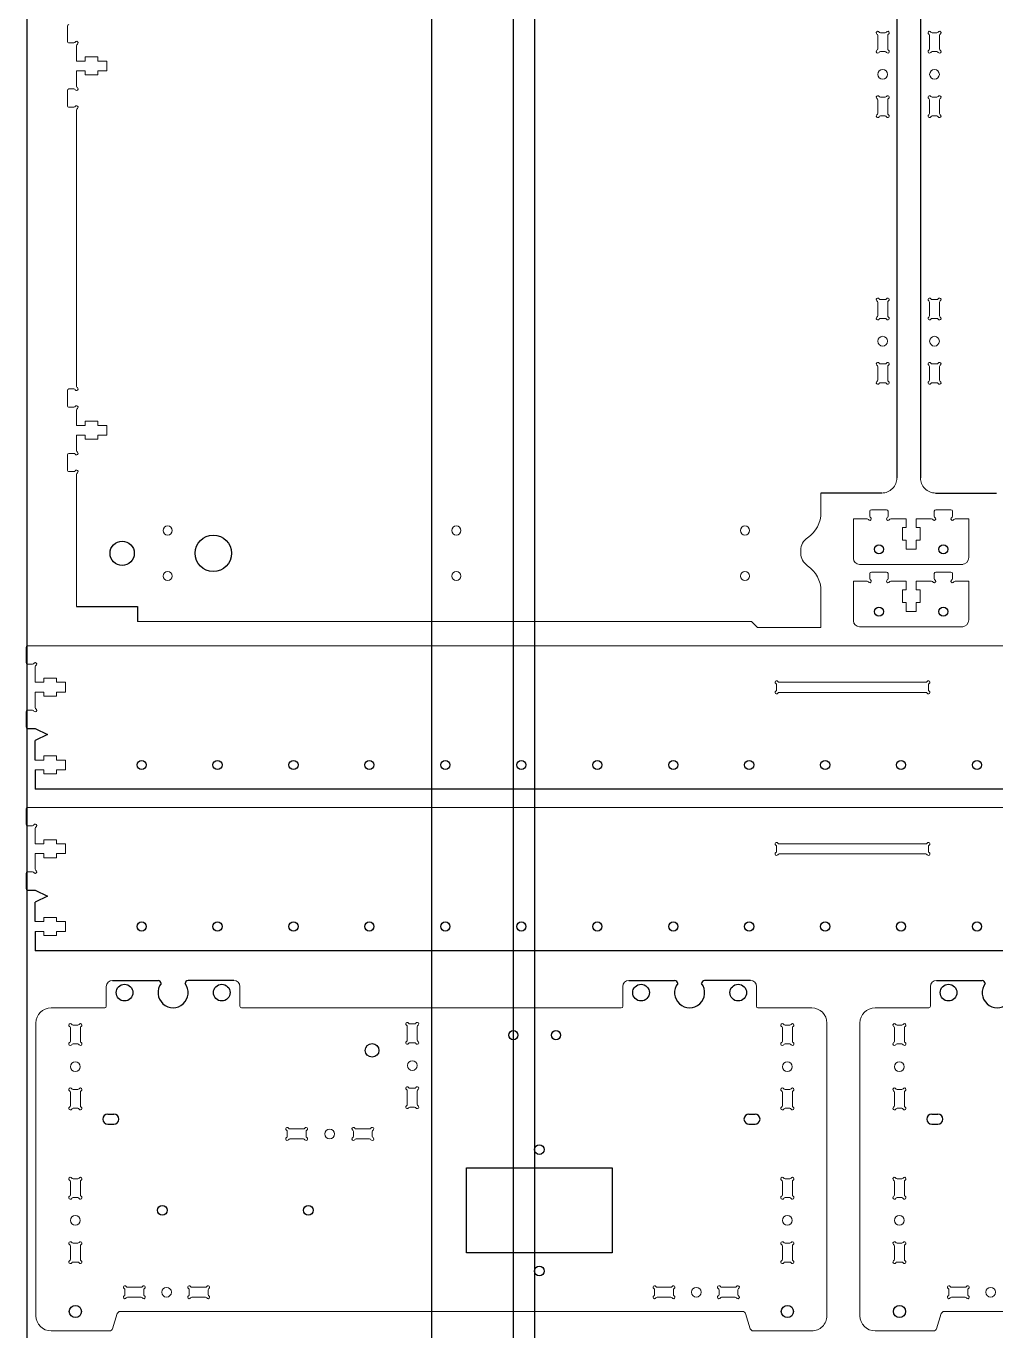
# Model space of a CAD drawing. Header units: millimetres. Extents: x 758 to 1394, y -402 to 605.
# Drawn here: x 758 to 1077.2, y -398.8 to 30.8 of the extents above; entities that cross this region are included whole.
import ezdxf

# ---------------------------------------------------------------- set-up
doc = ezdxf.new("R2010")
doc.units = ezdxf.units.MM
doc.header["$PDSIZE"] = -1
doc.layers.add('Layer0', color=7, linetype='Continuous', true_color=0xffffff)

msp = doc.modelspace()

# ---------------------------------------------------------------- linework, layer by layer
for p, q in [((1044.576, 147.791), (1044.576, -117.926)), ((1052.31, 147.791), (1052.31, -117.926)), ((774.576, -160.263), (794.576, -160.263)), ((794.576, -160.263), (794.576, -165.263)), ((758.462, -200.463), (760.962, -200.463)), ((760.962, -200.463), (764.962, -202.463)), ((764.962, -202.463), (760.962, -204.463)), ((760.962, -210.863), (760.962, -204.463)), ((760.962, -214.063), (760.962, -220.463)), ((1334.961, -220.463), (760.962, -220.463)), ((758.462, -253.677), (760.962, -253.677)), ((760.962, -253.677), (764.962, -255.677)), ((764.962, -255.677), (760.962, -257.677)), ((760.962, -264.077), (760.962, -257.677)), ((760.962, -267.277), (760.962, -273.677)), ((1334.961, -273.677), (760.962, -273.677))]:
    msp.add_line(p, q)
at = {"color": 7, "linetype": 'Continuous', "lineweight": 15}
for p, q in [((771.576, 25.837), (771.576, 30.837)), ((1038.276, 27.765), (1038.276, 23.297)), ((1040.71, 28.631), (1039.142, 28.631)), ((1041.576, 23.297), (1041.576, 27.765)), ((1055.31, 23.297), (1055.31, 27.765)), ((1056.176, 28.631), (1057.743, 28.631)), ((1058.61, 27.765), (1058.61, 23.297)), ((773.71, 25.337), (772.076, 25.337)), ((774.576, 19.337), (774.576, 24.471)), ((1039.142, 22.431), (1040.71, 22.431)), ((1057.743, 22.431), (1056.176, 22.431)), ((777.376, 19.337), (774.576, 19.337)), ((781.576, 20.687), (777.376, 20.687)), ((777.376, 20.687), (777.376, 19.337)), ((781.576, 19.337), (781.576, 20.687)), ((784.576, 19.337), (781.576, 19.337)), ((784.576, 16.137), (784.576, 19.337)), ((774.576, 11.003), (774.576, 16.137)), ((774.576, 16.137), (777.376, 16.137)), ((777.376, 16.137), (777.376, 14.787)), ((777.376, 14.787), (781.576, 14.787)), ((781.576, 14.787), (781.576, 16.137)), ((781.576, 16.137), (784.576, 16.137)), ((771.576, 4.637), (771.576, 9.637)), ((772.076, 10.137), (773.71, 10.137)), ((1038.276, 6.565), (1038.276, 2.097)), ((1040.71, 7.431), (1039.142, 7.431)), ((1041.576, 2.097), (1041.576, 6.565)), ((1055.31, 2.097), (1055.31, 6.565)), ((1056.176, 7.431), (1057.743, 7.431)), ((1058.61, 6.565), (1058.61, 2.097)), ((773.71, 4.137), (772.076, 4.137)), ((774.576, -87.797), (774.576, 3.271)), ((1039.142, 1.231), (1040.71, 1.231)), ((1057.743, 1.231), (1056.176, 1.231)), ((1038.276, -60.092), (1038.276, -64.56)), ((1040.71, -59.226), (1039.142, -59.226)), ((1041.576, -64.56), (1041.576, -60.092)), ((1055.31, -64.56), (1055.31, -60.092)), ((1056.176, -59.226), (1057.743, -59.226)), ((1058.61, -60.092), (1058.61, -64.56)), ((1039.142, -65.426), (1040.71, -65.426)), ((1057.743, -65.426), (1056.176, -65.426)), ((1038.276, -81.292), (1038.276, -85.76)), ((1040.71, -80.426), (1039.142, -80.426)), ((1041.576, -85.76), (1041.576, -81.292)), ((1055.31, -85.76), (1055.31, -81.292)), ((1056.176, -80.426), (1057.743, -80.426)), ((1058.61, -81.292), (1058.61, -85.76)), ((771.576, -94.163), (771.576, -89.163)), ((772.076, -88.663), (773.71, -88.663)), ((1039.142, -86.626), (1040.71, -86.626)), ((1057.743, -86.626), (1056.176, -86.626)), ((773.71, -94.663), (772.076, -94.663)), ((774.576, -100.663), (774.576, -95.529)), ((777.376, -100.663), (774.576, -100.663)), ((781.576, -99.313), (777.376, -99.313)), ((777.376, -99.313), (777.376, -100.663)), ((781.576, -100.663), (781.576, -99.313)), ((784.576, -100.663), (781.576, -100.663)), ((784.576, -103.863), (784.576, -100.663)), ((774.576, -108.997), (774.576, -103.863)), ((774.576, -103.863), (777.376, -103.863)), ((777.376, -103.863), (777.376, -105.213)), ((777.376, -105.213), (781.576, -105.213)), ((781.576, -105.213), (781.576, -103.863)), ((781.576, -103.863), (784.576, -103.863)), ((771.576, -115.363), (771.576, -110.363)), ((772.076, -109.863), (773.71, -109.863)), ((773.71, -115.863), (772.076, -115.863)), ((774.576, -160.263), (774.576, -116.726)), ((1019.576, -122.926), (1019.576, -129.357)), ((1041.166, -128.439), (1036.166, -128.439)), ((1062.366, -128.439), (1057.366, -128.439)), ((1034.8, -131.439), (1030.266, -131.439)), ((1030.266, -131.439), (1030.29, -144.439)), ((1035.666, -128.939), (1035.666, -130.573)), ((1041.666, -130.573), (1041.666, -128.939)), ((1047.666, -131.439), (1042.532, -131.439)), ((1047.666, -134.239), (1047.666, -131.439)), ((1050.866, -131.439), (1050.866, -134.239)), ((1056, -131.439), (1050.866, -131.439)), ((1056.866, -128.939), (1056.866, -130.573)), ((1062.866, -130.573), (1062.866, -128.939)), ((1068.266, -131.439), (1063.732, -131.439)), ((1068.231, -144.203), (1068.266, -131.439)), ((1046.391, -134.239), (1047.666, -134.239)), ((1046.391, -138.439), (1046.391, -134.239)), ((1050.866, -134.239), (1052.291, -134.239)), ((1052.291, -134.239), (1052.291, -138.439)), ((1012.968, -142.738), (1012.968, -141.789)), ((1047.666, -138.439), (1046.391, -138.439)), ((1047.666, -141.439), (1047.666, -138.439)), ((1050.866, -141.439), (1047.666, -141.439)), ((1050.866, -138.439), (1050.866, -141.439)), ((1052.291, -138.439), (1050.866, -138.439)), ((1032.29, -146.439), (1066.241, -146.439)), ((1035.666, -149.47), (1035.666, -151.104)), ((1041.166, -148.97), (1036.166, -148.97)), ((1041.666, -151.104), (1041.666, -149.47)), ((1056.866, -149.47), (1056.866, -151.104)), ((1062.366, -148.97), (1057.366, -148.97)), ((1062.866, -151.104), (1062.866, -149.47)), ((1034.8, -151.97), (1030.266, -151.97)), ((1030.266, -151.97), (1030.29, -164.97)), ((1047.666, -151.97), (1042.532, -151.97)), ((1047.666, -154.77), (1047.666, -151.97)), ((1050.866, -151.97), (1050.866, -154.77)), ((1056, -151.97), (1050.866, -151.97)), ((1068.266, -151.97), (1063.732, -151.97)), ((1068.231, -164.734), (1068.266, -151.97)), ((1019.576, -155.17), (1019.576, -167.263)), ((1046.391, -154.77), (1047.666, -154.77)), ((1046.391, -158.97), (1046.391, -154.77)), ((1047.666, -158.97), (1046.391, -158.97)), ((1047.666, -161.97), (1047.666, -158.97)), ((1050.866, -154.77), (1052.291, -154.77)), ((1050.866, -158.97), (1050.866, -161.97)), ((1052.291, -158.97), (1050.866, -158.97)), ((1052.291, -154.77), (1052.291, -158.97)), ((1050.866, -161.97), (1047.666, -161.97)), ((996.681, -165.263), (794.576, -165.263)), ((998.681, -167.263), (996.681, -165.263)), ((1019.576, -167.263), (998.681, -167.263)), ((1032.29, -166.97), (1066.241, -166.97)), ((757.962, -173.763), (757.962, -178.763)), ((758.462, -173.263), (1337.462, -173.263)), ((758.462, -179.263), (760.096, -179.263)), ((760.962, -180.129), (760.962, -185.263)), ((763.762, -185.263), (763.762, -183.906)), ((763.762, -183.906), (767.962, -183.906)), ((767.962, -183.906), (767.962, -185.263)), ((760.962, -185.263), (763.762, -185.263)), ((760.962, -188.463), (760.962, -193.597)), ((763.762, -188.463), (760.962, -188.463)), ((763.762, -189.806), (763.762, -188.463)), ((767.962, -185.263), (770.962, -185.263)), ((767.962, -188.463), (767.962, -189.806)), ((770.962, -188.463), (767.962, -188.463)), ((770.962, -185.263), (770.962, -188.463)), ((1004.962, -186.129), (1004.962, -187.697)), ((1054.095, -188.563), (1005.81, -188.563)), ((1005.828, -185.263), (1054.095, -185.263)), ((1054.962, -187.697), (1054.962, -186.129)), ((767.962, -189.806), (763.762, -189.806)), ((757.962, -194.963), (757.962, -199.963)), ((760.096, -194.463), (758.462, -194.463)), ((763.762, -210.863), (763.762, -209.506)), ((763.762, -209.506), (767.962, -209.506)), ((767.962, -209.506), (767.962, -210.863)), ((760.962, -210.863), (763.762, -210.863)), ((763.762, -214.063), (760.962, -214.063)), ((763.762, -215.406), (763.762, -214.063)), ((767.962, -210.863), (770.962, -210.863)), ((767.962, -214.063), (767.962, -215.406)), ((770.962, -214.063), (767.962, -214.063)), ((770.962, -210.863), (770.962, -214.063)), ((767.962, -215.406), (763.762, -215.406)), ((757.962, -226.977), (757.962, -231.977)), ((758.462, -226.477), (1337.462, -226.477)), ((758.462, -232.477), (760.096, -232.477)), ((760.962, -233.343), (760.962, -238.477)), ((760.962, -238.477), (763.762, -238.477)), ((763.762, -238.477), (763.762, -237.12)), ((763.762, -237.12), (767.962, -237.12)), ((767.962, -237.12), (767.962, -238.477)), ((767.962, -238.477), (770.962, -238.477)), ((770.962, -238.477), (770.962, -241.677)), ((1004.962, -239.343), (1004.962, -240.911)), ((1005.828, -238.477), (1054.095, -238.477)), ((1054.962, -240.911), (1054.962, -239.343)), ((760.962, -241.677), (760.962, -246.811)), ((763.762, -241.677), (760.962, -241.677)), ((763.762, -243.02), (763.762, -241.677)), ((767.962, -243.02), (763.762, -243.02)), ((767.962, -241.677), (767.962, -243.02)), ((770.962, -241.677), (767.962, -241.677)), ((1054.095, -241.777), (1005.81, -241.777)), ((757.962, -248.177), (757.962, -253.177)), ((760.096, -247.677), (758.462, -247.677)), ((760.962, -264.077), (763.762, -264.077)), ((763.762, -264.077), (763.762, -262.72)), ((763.762, -262.72), (767.962, -262.72)), ((767.962, -262.72), (767.962, -264.077)), ((767.962, -264.077), (770.962, -264.077)), ((770.962, -264.077), (770.962, -267.277)), ((763.762, -267.277), (760.962, -267.277)), ((763.762, -268.62), (763.762, -267.277)), ((767.962, -268.62), (763.762, -268.62)), ((767.962, -267.277), (767.962, -268.62)), ((770.962, -267.277), (767.962, -267.277)), ((784.354, -285.455), (784.354, -291.957)), ((828.354, -285.455), (828.354, -291.957)), ((954.359, -285.455), (954.359, -291.957)), ((998.359, -285.455), (998.359, -291.957)), ((1055.584, -285.455), (1055.584, -291.957)), ((783.854, -292.457), (766.182, -292.457)), ((953.859, -292.457), (828.854, -292.457)), ((1016.532, -292.457), (998.859, -292.457)), ((1055.084, -292.457), (1037.411, -292.457)), ((761.182, -297.457), (761.182, -393.845)), ((772.532, -299.011), (772.532, -303.479)), ((774.966, -298.145), (773.398, -298.145)), ((775.832, -303.479), (775.832, -299.011)), ((883.407, -298.623), (883.407, -303.091)), ((885.841, -297.757), (884.273, -297.757)), ((886.707, -303.091), (886.707, -298.623)), ((1006.882, -299.011), (1006.882, -303.479)), ((1009.316, -298.145), (1007.748, -298.145)), ((1010.182, -303.479), (1010.182, -299.011)), ((1021.532, -393.845), (1021.532, -297.457)), ((1032.411, -297.457), (1032.411, -393.845)), ((1043.762, -299.011), (1043.762, -303.479)), ((1046.195, -298.145), (1044.628, -298.145)), ((1047.061, -303.479), (1047.061, -299.011)), ((773.398, -304.345), (774.966, -304.345)), ((884.273, -303.957), (885.841, -303.957)), ((1007.748, -304.345), (1009.316, -304.345)), ((1044.628, -304.345), (1046.195, -304.345)), ((772.532, -320.211), (772.532, -324.679)), ((774.966, -319.345), (773.398, -319.345)), ((775.832, -324.679), (775.832, -320.211)), ((883.407, -319.823), (883.407, -324.291)), ((885.841, -318.957), (884.273, -318.957)), ((886.707, -324.291), (886.707, -319.823)), ((1006.882, -320.211), (1006.882, -324.679)), ((1009.316, -319.345), (1007.748, -319.345)), ((1010.182, -324.679), (1010.182, -320.211)), ((1043.762, -320.211), (1043.762, -324.679)), ((1046.195, -319.345), (1044.628, -319.345)), ((1047.061, -324.679), (1047.061, -320.211)), ((773.398, -325.545), (774.966, -325.545)), ((884.273, -325.157), (885.841, -325.157)), ((1007.748, -325.545), (1009.316, -325.545)), ((1044.628, -325.545), (1046.195, -325.545)), ((843.907, -333.193), (843.907, -334.761)), ((849.24, -332.327), (844.773, -332.327)), ((850.107, -334.761), (850.107, -333.193)), ((865.703, -333.193), (865.703, -334.761)), ((871.037, -332.327), (866.569, -332.327)), ((871.903, -334.761), (871.903, -333.193)), ((844.773, -335.627), (849.24, -335.627)), ((866.569, -335.627), (871.037, -335.627)), ((772.532, -349.623), (772.532, -354.091)), ((774.966, -348.757), (773.398, -348.757)), ((775.832, -354.091), (775.832, -349.623)), ((1006.882, -349.623), (1006.882, -354.091)), ((1009.316, -348.757), (1007.748, -348.757)), ((1010.182, -354.091), (1010.182, -349.623)), ((1043.762, -349.623), (1043.762, -354.091)), ((1046.195, -348.757), (1044.628, -348.757)), ((1047.061, -354.091), (1047.061, -349.623)), ((773.398, -354.957), (774.966, -354.957)), ((1007.748, -354.957), (1009.316, -354.957)), ((1044.628, -354.957), (1046.195, -354.957)), ((772.532, -370.823), (772.532, -375.291)), ((774.966, -369.957), (773.398, -369.957)), ((775.832, -375.291), (775.832, -370.823)), ((1006.882, -370.823), (1006.882, -375.291)), ((1009.316, -369.957), (1007.748, -369.957)), ((1010.182, -375.291), (1010.182, -370.823)), ((1043.762, -370.823), (1043.762, -375.291)), ((1046.195, -369.957), (1044.628, -369.957)), ((1047.061, -375.291), (1047.061, -370.823)), ((773.398, -376.157), (774.966, -376.157)), ((1007.748, -376.157), (1009.316, -376.157)), ((1044.628, -376.157), (1046.195, -376.157)), ((790.482, -385.323), (790.482, -386.891)), ((795.816, -384.457), (791.348, -384.457)), ((796.682, -386.891), (796.682, -385.323)), ((811.682, -385.323), (811.682, -386.891)), ((817.016, -384.457), (812.548, -384.457)), ((817.882, -386.891), (817.882, -385.323)), ((964.832, -385.323), (964.832, -386.891)), ((970.166, -384.457), (965.698, -384.457)), ((971.032, -386.891), (971.032, -385.323)), ((986.032, -385.323), (986.032, -386.891)), ((991.366, -384.457), (986.898, -384.457)), ((992.232, -386.891), (992.232, -385.323)), ((1061.711, -385.323), (1061.711, -386.891)), ((1067.045, -384.457), (1062.577, -384.457)), ((1067.911, -386.891), (1067.911, -385.323)), ((791.348, -387.757), (795.816, -387.757)), ((812.548, -387.757), (817.016, -387.757)), ((965.698, -387.757), (970.166, -387.757)), ((986.898, -387.757), (991.366, -387.757)), ((1062.577, -387.757), (1067.045, -387.757)), ((786.402, -398.143), (787.962, -393.158)), ((788.917, -392.457), (993.797, -392.457)), ((994.752, -393.158), (996.312, -398.143)), ((1057.631, -398.143), (1059.192, -393.158)), ((1060.146, -392.457), (1265.027, -392.457)), ((766.182, -398.845), (785.447, -398.845)), ((997.267, -398.845), (1016.532, -398.845)), ((1037.411, -398.845), (1056.677, -398.845))]:
    msp.add_line(p, q, dxfattribs=at)
at = {"color": 7, "lineweight": -2}
for p, q in [((1039.576, -122.926), (1019.576, -122.926)), ((1057.31, -122.926), (1077.31, -122.926))]:
    msp.add_line(p, q, dxfattribs=at)
at = {"color": 7, "linetype": 'Continuous', "lineweight": 15}
for centre, radius in [((1039.926, 14.931), 1.6), ((1056.96, 14.931), 1.6), ((1039.926, -72.926), 1.6), ((1056.96, -72.926), 1.6), ((804.576, -135.263), 1.5), ((899.576, -135.263), 1.5), ((994.576, -135.263), 1.5), ((804.576, -150.263), 1.5), ((899.576, -150.263), 1.5), ((994.576, -150.263), 1.5), ((774.182, -311.845), 1.6), ((885.057, -311.457), 1.6), ((1008.532, -311.845), 1.6), ((1045.411, -311.845), 1.6), ((857.905, -333.977), 1.6), ((774.182, -362.457), 1.6), ((1008.532, -362.457), 1.6), ((1045.411, -362.457), 1.6), ((804.182, -386.107), 1.6), ((978.532, -386.107), 1.6), ((1075.411, -386.107), 1.6)]:
    msp.add_circle(centre, radius, dxfattribs=at)
for centre, radius in [((819.576, -142.763), 6), ((789.576, -142.763), 4)]:
    msp.add_circle(centre, radius)
for centre, radius, start, end in [((772.076, 30.837), 0.5, 89.99989, 179.99989), ((772.076, 25.837), 0.5, 179.99989, 269.99989), ((774.576, 25.337), 0.5, 300.00032, 149.99993), ((1038.276, 28.631), 0.5, 29.99996, 239.99965), ((1037.776, 27.765), 0.5, 359.99989, 59.99969), ((1039.142, 29.131), 0.5, 209.99989, 269.99984), ((1040.71, 29.131), 0.5, 269.99996, 329.99976), ((1041.576, 28.631), 0.5, 299.99983, 149.99984), ((1042.076, 27.765), 0.5, 119.99996, 180.00003), ((1055.31, 28.631), 0.5, 30.00016, 240.00017), ((1054.81, 27.765), 0.5, 359.99997, 60.00004), ((1056.176, 29.131), 0.5, 210.00024, 270.00004), ((1057.743, 29.131), 0.5, 270.00016, 330.00011), ((1058.61, 28.631), 0.5, 300.00035, 150.00004), ((1059.11, 27.765), 0.5, 120.00031, 180.00011), ((773.71, 25.837), 0.5, 270, 330), ((775.076, 24.471), 0.5, 120.0002, 179.99992), ((1038.276, 22.431), 0.5, 119.99996, 329.99965), ((1037.776, 23.297), 0.5, 299.99978, 359.99979), ((1039.142, 21.931), 0.5, 89.99989, 149.99969), ((1040.71, 21.931), 0.5, 29.99996, 89.99992), ((1041.576, 22.431), 0.5, 210.00003, 59.99972), ((1042.076, 23.297), 0.5, 179.99996, 239.99976), ((1055.31, 22.431), 0.5, 120.00028, 329.99997), ((1054.81, 23.297), 0.5, 300.00024, 0.00004), ((1056.176, 21.931), 0.5, 90.00008, 150.00004), ((1057.743, 21.931), 0.5, 30.00031, 90.00011), ((1058.61, 22.431), 0.5, 210.00035, 60.00004), ((1059.11, 23.297), 0.5, 180.00021, 240.00022), ((772.076, 9.637), 0.5, 89.99989, 179.99989), ((773.71, 9.637), 0.5, 30.0002, 90.00004), ((774.576, 10.137), 0.5, 210.00012, 60.00005), ((775.076, 11.003), 0.5, 179.99937, 240), ((772.076, 4.637), 0.5, 179.99989, 269.99989), ((773.71, 4.637), 0.5, 270, 330), ((774.576, 4.137), 0.5, 300.00032, 149.99993), ((1038.276, 7.431), 0.5, 29.99976, 239.99977), ((1037.776, 6.565), 0.5, 359.99989, 59.99969), ((1039.142, 7.931), 0.5, 209.99989, 269.99984), ((1040.71, 7.931), 0.5, 269.99996, 329.99976), ((1041.576, 7.431), 0.5, 299.99983, 149.99984), ((1042.076, 6.565), 0.5, 119.99996, 179.99992), ((1055.31, 7.431), 0.5, 30.00016, 240.00017), ((1054.81, 6.565), 0.5, 0.00008, 60.00004), ((1056.176, 7.931), 0.5, 210.00024, 270.00004), ((1057.743, 7.931), 0.5, 270.00016, 330.00011), ((1058.61, 7.431), 0.5, 300.00023, 150.00024), ((1059.11, 6.565), 0.5, 120.00031, 180.00011), ((775.076, 3.271), 0.5, 120.0002, 179.99992), ((1038.276, 1.231), 0.5, 119.99996, 329.99965), ((1037.776, 2.097), 0.5, 299.99978, 359.99979), ((1039.142, 0.731), 0.5, 89.99989, 149.99969), ((1040.71, 0.731), 0.5, 29.99996, 89.99992), ((1041.576, 1.231), 0.5, 209.99983, 59.99984), ((1042.076, 2.097), 0.5, 179.99996, 239.99976), ((1055.31, 1.231), 0.5, 120.00016, 330.00017), ((1054.81, 2.097), 0.5, 300.00024, 0.00004), ((1056.176, 0.731), 0.5, 90.00008, 150.00004), ((1057.743, 0.731), 0.5, 30.00031, 90.00011), ((1058.61, 1.231), 0.5, 210.00035, 60.00004), ((1059.11, 2.097), 0.5, 180.00021, 240.00022), ((1038.276, -59.226), 0.5, 29.99996, 239.99965), ((1037.776, -60.092), 0.5, 359.99989, 59.99969), ((1039.142, -58.726), 0.5, 209.99989, 269.99984), ((1040.71, -58.726), 0.5, 269.99996, 329.99976), ((1041.576, -59.226), 0.5, 299.99983, 149.99984), ((1042.076, -60.092), 0.5, 119.99996, 180.00003), ((1055.31, -59.226), 0.5, 30.00016, 240.00017), ((1054.81, -60.092), 0.5, 359.99997, 60.00004), ((1056.176, -58.726), 0.5, 210.00024, 270.00004), ((1057.743, -58.726), 0.5, 270.00016, 330.00011), ((1058.61, -59.226), 0.5, 300.00035, 150.00004), ((1059.11, -60.092), 0.5, 120.00031, 180.00011), ((1038.276, -65.426), 0.5, 119.99996, 329.99965), ((1037.776, -64.56), 0.5, 299.99978, 359.99979), ((1039.142, -65.926), 0.5, 89.99989, 149.99969), ((1040.71, -65.926), 0.5, 29.99996, 89.99992), ((1041.576, -65.426), 0.5, 210.00003, 59.99972), ((1042.076, -64.56), 0.5, 179.99996, 239.99976), ((1055.31, -65.426), 0.5, 120.00028, 329.99997), ((1054.81, -64.56), 0.5, 300.00024, 0.00004), ((1056.176, -65.926), 0.5, 90.00008, 150.00004), ((1057.743, -65.926), 0.5, 30.00031, 90.00011), ((1058.61, -65.426), 0.5, 210.00035, 60.00004), ((1059.11, -64.56), 0.5, 180.00021, 240.00022), ((1038.276, -80.426), 0.5, 29.99976, 239.99977), ((1037.776, -81.292), 0.5, 359.99989, 59.99969), ((1039.142, -79.926), 0.5, 209.99989, 269.99984), ((1040.71, -79.926), 0.5, 269.99996, 329.99976), ((1041.576, -80.426), 0.5, 299.99983, 149.99984), ((1042.076, -81.292), 0.5, 119.99996, 179.99992), ((1055.31, -80.426), 0.5, 30.00016, 240.00017), ((1054.81, -81.292), 0.5, 0.00008, 60.00004), ((1056.176, -79.926), 0.5, 210.00024, 270.00004), ((1057.743, -79.926), 0.5, 270.00016, 330.00011), ((1058.61, -80.426), 0.5, 300.00023, 150.00024), ((1059.11, -81.292), 0.5, 120.00031, 180.00011), ((1037.776, -85.76), 0.5, 299.99978, 359.99979), ((1042.076, -85.76), 0.5, 179.99996, 239.99976), ((1054.81, -85.76), 0.5, 300.00024, 0.00004), ((1059.11, -85.76), 0.5, 180.00021, 240.00022), ((772.076, -89.163), 0.5, 90, 180), ((773.71, -89.163), 0.5, 30.0002, 90.00004), ((774.576, -88.663), 0.5, 210.00012, 60.00005), ((775.076, -87.797), 0.5, 180, 240), ((1038.276, -86.626), 0.5, 119.99996, 329.99965), ((1039.142, -87.126), 0.5, 89.99989, 149.99969), ((1040.71, -87.126), 0.5, 29.99996, 89.99992), ((1041.576, -86.626), 0.5, 209.99983, 59.99984), ((1055.31, -86.626), 0.5, 120.00016, 330.00017), ((1056.176, -87.126), 0.5, 90.00008, 150.00004), ((1057.743, -87.126), 0.5, 30.00031, 90.00011), ((1058.61, -86.626), 0.5, 210.00035, 60.00004), ((772.076, -94.163), 0.5, 179.99989, 269.99989), ((773.71, -94.163), 0.5, 270.00003, 330.00003), ((774.576, -94.663), 0.5, 300.00035, 149.99997), ((775.076, -95.529), 0.5, 120.00023, 180.00007), ((772.076, -110.363), 0.5, 90, 180), ((773.71, -110.363), 0.5, 30.0002, 90.00004), ((774.576, -109.863), 0.5, 210.00012, 60.00005), ((775.076, -108.997), 0.5, 180, 240), ((772.076, -115.363), 0.5, 179.99989, 269.99989), ((773.71, -115.363), 0.5, 270.00002, 330.00002), ((774.576, -115.863), 0.5, 300.00034, 149.99995), ((775.076, -116.729), 0.5, 120.00022, 179.5703), ((1039.576, -117.926), 5, 269.99998, 0), ((1057.31, -117.926), 5, 180, 270.00002), ((1036.166, -128.939), 0.5, 89.99977, 179.99955), ((1041.166, -128.939), 0.5, 359.99996, 89.99996), ((1057.366, -128.939), 0.5, 90.00002, 179.99908), ((1062.366, -128.939), 0.5, 0, 90), ((1009.576, -129.357), 10, 304.02275, 0), ((1034.8, -131.939), 0.5, 30.0002, 90), ((1035.666, -131.439), 0.5, 210.00024, 59.99993), ((1036.166, -130.573), 0.5, 180.00005, 240), ((1041.666, -131.439), 0.5, 120.00008, 330.0001), ((1041.166, -130.573), 0.5, 300.00016, 359.99996), ((1042.532, -131.939), 0.5, 89.99996, 149.99996), ((1056, -131.939), 0.5, 30.00019, 89.99996), ((1056.866, -131.439), 0.5, 210.00023, 59.99993), ((1057.366, -130.573), 0.5, 180.00004, 240), ((1062.866, -131.439), 0.5, 120.00012, 330.00013), ((1062.366, -130.573), 0.5, 300.0002, 0), ((1063.732, -131.939), 0.5, 89.99993, 150), ((1017.968, -141.789), 5, 124.02275, 180), ((1017.968, -142.738), 5, 180, 235.97725), ((1032.29, -144.439), 2, 179.99996, 269.99996), ((1065.995, -144.203), 2.236, 269.99996, 359.99996), ((1009.576, -155.17), 10, 0, 55.97725), ((1036.166, -149.47), 0.5, 89.99977, 179.99955), ((1041.166, -149.47), 0.5, 359.99996, 89.99996), ((1057.366, -149.47), 0.5, 90.00002, 179.99908), ((1062.366, -149.47), 0.5, 0, 90), ((1034.8, -152.47), 0.5, 30.0002, 90), ((1035.666, -151.97), 0.5, 210.00024, 59.99993), ((1036.166, -151.104), 0.5, 180.00005, 240), ((1041.666, -151.97), 0.5, 120.00008, 330.0001), ((1041.166, -151.104), 0.5, 300.00016, 359.99996), ((1042.532, -152.47), 0.5, 89.99996, 149.99996), ((1056, -152.47), 0.5, 30.00019, 89.99996), ((1056.866, -151.97), 0.5, 210.00023, 59.99993), ((1057.366, -151.104), 0.5, 180.00004, 240), ((1062.866, -151.97), 0.5, 120.00012, 330.00013), ((1062.366, -151.104), 0.5, 300.0002, 0), ((1063.732, -152.47), 0.5, 89.99993, 150), ((1032.29, -164.97), 2, 179.99996, 269.99996), ((1065.995, -164.734), 2.236, 269.99996, 359.99996), ((758.462, -173.763), 0.5, 90, 180), ((758.462, -178.763), 0.5, 180, 270), ((760.096, -178.763), 0.5, 270, 329.99995), ((760.962, -179.263), 0.5, 300.00005, 149.99995), ((761.462, -180.129), 0.5, 120.00005, 180), ((1004.962, -185.263), 0.5, 30.00012, 240.00013), ((1004.962, -188.563), 0.5, 119.99976, 329.99977), ((1004.462, -186.129), 0.5, 359.99989, 59.99969), ((1004.462, -187.697), 0.5, 300.00209, 0.00106), ((1005.828, -184.763), 0.5, 210.0002, 270), ((1005.828, -189.063), 0.5, 89.99989, 149.99969), ((1054.095, -184.763), 0.5, 270, 329.9998), ((1054.095, -189.063), 0.5, 29.99996, 89.99992), ((1054.962, -188.563), 0.5, 210.00003, 59.99972), ((1054.962, -185.263), 0.5, 299.99987, 149.99988), ((1055.462, -186.129), 0.5, 120, 180), ((1055.462, -187.697), 0.5, 180, 239.9994), ((758.462, -194.963), 0.5, 90, 180), ((760.096, -194.963), 0.5, 30, 90), ((760.962, -194.463), 0.5, 210, 60), ((761.462, -193.597), 0.5, 180, 240), ((758.462, -199.963), 0.5, 180, 270), ((758.462, -226.977), 0.5, 90, 180), ((758.462, -231.977), 0.5, 180, 270), ((760.962, -232.477), 0.5, 300.00005, 149.99995), ((760.096, -231.977), 0.5, 270, 329.99995), ((761.462, -233.343), 0.5, 120.00005, 180), ((1004.962, -238.477), 0.5, 30.00012, 240.00013), ((1004.462, -239.343), 0.5, 359.99989, 59.99969), ((1005.828, -237.977), 0.5, 210.0002, 270), ((1054.095, -237.977), 0.5, 270, 329.9998), ((1054.962, -238.477), 0.5, 299.99987, 149.99988), ((1055.462, -239.343), 0.5, 120, 180), ((1004.962, -241.777), 0.5, 119.99976, 329.99977), ((1004.462, -240.911), 0.5, 300.00209, 0.00106), ((1005.828, -242.277), 0.5, 89.99989, 149.99969), ((1054.095, -242.277), 0.5, 29.99996, 89.99992), ((1054.962, -241.777), 0.5, 210.00003, 59.99972), ((1055.462, -240.911), 0.5, 180, 239.9994), ((758.462, -248.177), 0.5, 90, 180), ((760.096, -248.177), 0.5, 30, 90), ((760.962, -247.677), 0.5, 210, 60), ((761.462, -246.811), 0.5, 180, 240), ((758.462, -253.177), 0.5, 180, 270), ((786.354, -285.455), 2, 90, 180), ((826.354, -285.455), 2, 0, 90), ((956.359, -285.455), 2, 90, 180), ((996.359, -285.455), 2, 0, 90), ((1057.584, -285.455), 2, 90, 180), ((783.854, -291.957), 0.5, 270, 0), ((828.854, -291.957), 0.5, 180, 270), ((953.859, -291.957), 0.5, 270, 0), ((998.859, -291.957), 0.5, 180, 270), ((1055.084, -291.957), 0.5, 270, 0), ((766.182, -297.457), 5, 90, 180), ((1016.532, -297.457), 5, 0, 90), ((1037.411, -297.457), 5, 90, 180), ((772.532, -298.145), 0.5, 30.00035, 240.00004), ((772.032, -299.011), 0.5, 0.00004, 60.00011), ((773.398, -297.645), 0.5, 210.00031, 270.00011), ((774.966, -297.645), 0.5, 269.99993, 330), ((775.832, -298.145), 0.5, 300.00024, 149.99993), ((776.332, -299.011), 0.5, 120.0002, 180), ((883.407, -297.757), 0.5, 30.00035, 240.00004), ((882.907, -298.623), 0.5, 0.00004, 60.00011), ((884.273, -297.257), 0.5, 210.00031, 270.00011), ((885.841, -297.257), 0.5, 269.99993, 330), ((886.707, -297.757), 0.5, 300.00024, 149.99993), ((887.207, -298.623), 0.5, 120.0002, 180), ((1006.882, -298.145), 0.5, 29.99996, 239.99965), ((1006.382, -299.011), 0.5, 359.99989, 59.99969), ((1007.748, -297.645), 0.5, 209.99989, 269.99984), ((1009.316, -297.645), 0.5, 269.99996, 329.99976), ((1010.182, -298.145), 0.5, 299.99983, 149.99984), ((1010.682, -299.011), 0.5, 119.99996, 180.00003), ((1043.762, -298.145), 0.5, 30.00035, 240.00004), ((1043.262, -299.011), 0.5, 0.00004, 60.00011), ((1044.628, -297.645), 0.5, 210.00031, 270.00011), ((1046.195, -297.645), 0.5, 269.99993, 330), ((1047.061, -298.145), 0.5, 300.00024, 149.99993), ((1047.561, -299.011), 0.5, 120.0002, 180), ((772.532, -304.345), 0.5, 120.00035, 330.00004), ((772.032, -303.479), 0.5, 299.99947, 359.99969), ((773.398, -304.845), 0.5, 90.00004, 150.00011), ((774.966, -304.845), 0.5, 30.0002, 90), ((775.832, -304.345), 0.5, 210.00024, 59.99993), ((776.332, -303.479), 0.5, 180.00005, 240), ((883.407, -303.957), 0.5, 120.00035, 330.00004), ((882.907, -303.091), 0.5, 299.99947, 359.99969), ((884.273, -304.457), 0.5, 90.00004, 150.00011), ((885.841, -304.457), 0.5, 30.0002, 90), ((886.707, -303.957), 0.5, 210.00024, 59.99993), ((887.207, -303.091), 0.5, 180.00005, 240), ((1006.882, -304.345), 0.5, 119.99996, 329.99965), ((1006.382, -303.479), 0.5, 299.99978, 359.99979), ((1007.748, -304.845), 0.5, 89.99989, 149.99969), ((1009.316, -304.845), 0.5, 29.99996, 89.99992), ((1010.182, -304.345), 0.5, 210.00003, 59.99972), ((1010.682, -303.479), 0.5, 179.99996, 239.99976), ((1043.762, -304.345), 0.5, 120.00035, 330.00004), ((1043.262, -303.479), 0.5, 299.99947, 359.99969), ((1044.628, -304.845), 0.5, 90.00004, 150.00011), ((1046.195, -304.845), 0.5, 30.0002, 90), ((1047.061, -304.345), 0.5, 210.00024, 59.99993), ((1047.561, -303.479), 0.5, 180.00005, 240), ((772.532, -319.345), 0.5, 30.00035, 240.00004), ((772.032, -320.211), 0.5, 0.00016, 60.00011), ((773.398, -318.845), 0.5, 210.00031, 270.00011), ((774.966, -318.845), 0.5, 269.99993, 330), ((775.832, -319.345), 0.5, 300.00012, 150.00013), ((776.332, -320.211), 0.5, 120.0002, 180), ((883.407, -318.957), 0.5, 30.00035, 240.00004), ((882.907, -319.823), 0.5, 0.00016, 60.00011), ((884.273, -318.457), 0.5, 210.00031, 270.00011), ((885.841, -318.457), 0.5, 269.99993, 330), ((886.707, -318.957), 0.5, 300.00012, 150.00013), ((887.207, -319.823), 0.5, 120.0002, 180), ((1006.882, -319.345), 0.5, 29.99976, 239.99977), ((1006.382, -320.211), 0.5, 359.99989, 59.99969), ((1007.748, -318.845), 0.5, 209.99989, 269.99984), ((1009.316, -318.845), 0.5, 269.99996, 329.99976), ((1010.182, -319.345), 0.5, 299.99983, 149.99984), ((1010.682, -320.211), 0.5, 119.99996, 179.99992), ((1043.762, -319.345), 0.5, 30.00035, 240.00004), ((1043.262, -320.211), 0.5, 0.00016, 60.00011), ((1044.628, -318.845), 0.5, 210.00031, 270.00011), ((1046.195, -318.845), 0.5, 269.99993, 330), ((1047.061, -319.345), 0.5, 300.00012, 150.00013), ((1047.561, -320.211), 0.5, 120.0002, 180), ((772.532, -325.545), 0.5, 120.00023, 330.00024), ((772.032, -324.679), 0.5, 299.99947, 359.99969), ((773.398, -326.045), 0.5, 90.00004, 150.00011), ((774.966, -326.045), 0.5, 30.0002, 90), ((775.832, -325.545), 0.5, 210.00024, 59.99993), ((776.332, -324.679), 0.5, 180.00005, 240), ((883.407, -325.157), 0.5, 120.00023, 330.00024), ((882.907, -324.291), 0.5, 299.99947, 359.99969), ((884.273, -325.657), 0.5, 90.00004, 150.00011), ((885.841, -325.657), 0.5, 30.0002, 90), ((886.707, -325.157), 0.5, 210.00024, 59.99993), ((887.207, -324.291), 0.5, 180.00005, 240), ((1006.882, -325.545), 0.5, 119.99996, 329.99965), ((1006.382, -324.679), 0.5, 299.99978, 359.99979), ((1007.748, -326.045), 0.5, 89.99989, 149.99969), ((1009.316, -326.045), 0.5, 29.99996, 89.99992), ((1010.182, -325.545), 0.5, 209.99983, 59.99984), ((1010.682, -324.679), 0.5, 179.99996, 239.99976), ((1043.762, -325.545), 0.5, 120.00023, 330.00024), ((1043.262, -324.679), 0.5, 299.99947, 359.99969), ((1044.628, -326.045), 0.5, 90.00004, 150.00011), ((1046.195, -326.045), 0.5, 30.0002, 90), ((1047.061, -325.545), 0.5, 210.00024, 59.99993), ((1047.561, -324.679), 0.5, 180.00005, 240), ((843.907, -332.327), 0.5, 30.00023, 240.00024), ((843.407, -333.193), 0.5, 0.00004, 60.00011), ((843.407, -334.761), 0.5, 300.0002, 0), ((844.773, -331.827), 0.5, 209.99947, 269.99969), ((849.24, -331.827), 0.5, 270.00016, 330.00011), ((850.107, -332.327), 0.5, 300.00035, 150.00004), ((850.607, -333.193), 0.5, 120.00031, 180.00011), ((850.607, -334.761), 0.5, 179.99993, 240), ((865.703, -332.327), 0.5, 30.00035, 240.00004), ((865.203, -333.193), 0.5, 0.00004, 60.00011), ((865.203, -334.761), 0.5, 300.0002, 0), ((866.569, -331.827), 0.5, 209.99947, 269.99969), ((871.037, -331.827), 0.5, 270.00004, 330.00011), ((871.903, -332.327), 0.5, 300.00035, 150.00004), ((872.403, -333.193), 0.5, 120.00031, 180.00011), ((872.403, -334.761), 0.5, 179.99993, 240), ((843.907, -335.627), 0.5, 120.00024, 329.99993), ((844.773, -336.127), 0.5, 90.00005, 150), ((849.24, -336.127), 0.5, 30.0002, 90), ((850.107, -335.627), 0.5, 210.00012, 60.00013), ((865.703, -335.627), 0.5, 120.00024, 329.99993), ((866.569, -336.127), 0.5, 90.00005, 150), ((871.037, -336.127), 0.5, 30.0002, 90), ((871.903, -335.627), 0.5, 210.00024, 59.99993), ((772.532, -348.757), 0.5, 29.99996, 239.99965), ((772.032, -349.623), 0.5, 359.99989, 59.99969), ((773.398, -348.257), 0.5, 209.99989, 269.99984), ((774.966, -348.257), 0.5, 269.99996, 329.99976), ((775.832, -348.757), 0.5, 299.99983, 149.99984), ((776.332, -349.623), 0.5, 119.99996, 180.00003), ((1006.882, -348.757), 0.5, 29.99996, 239.99965), ((1006.382, -349.623), 0.5, 359.99989, 59.99969), ((1007.748, -348.257), 0.5, 209.99989, 269.99984), ((1009.316, -348.257), 0.5, 269.99996, 329.99976), ((1010.182, -348.757), 0.5, 299.99983, 149.99984), ((1010.682, -349.623), 0.5, 119.99996, 180.00003), ((1043.762, -348.757), 0.5, 29.99996, 239.99965), ((1043.262, -349.623), 0.5, 359.99989, 59.99969), ((1044.628, -348.257), 0.5, 209.99989, 269.99984), ((1046.195, -348.257), 0.5, 269.99996, 329.99976), ((1047.061, -348.757), 0.5, 299.99983, 149.99984), ((1047.561, -349.623), 0.5, 119.99996, 180.00003), ((772.532, -354.957), 0.5, 119.99996, 329.99965), ((772.032, -354.091), 0.5, 299.99978, 359.99979), ((773.398, -355.457), 0.5, 89.99989, 149.99969), ((774.966, -355.457), 0.5, 29.99996, 89.99992), ((775.832, -354.957), 0.5, 210.00003, 59.99972), ((776.332, -354.091), 0.5, 179.99996, 239.99976), ((1006.882, -354.957), 0.5, 119.99996, 329.99965), ((1006.382, -354.091), 0.5, 299.99978, 359.99979), ((1007.748, -355.457), 0.5, 89.99989, 149.99969), ((1009.316, -355.457), 0.5, 29.99996, 89.99992), ((1010.182, -354.957), 0.5, 210.00003, 59.99972), ((1010.682, -354.091), 0.5, 179.99996, 239.99976), ((1043.762, -354.957), 0.5, 119.99996, 329.99965), ((1043.262, -354.091), 0.5, 299.99978, 359.99979), ((1044.628, -355.457), 0.5, 89.99989, 149.99969), ((1046.195, -355.457), 0.5, 29.99996, 89.99992), ((1047.061, -354.957), 0.5, 210.00003, 59.99972), ((1047.561, -354.091), 0.5, 179.99996, 239.99976), ((772.532, -369.957), 0.5, 29.99976, 239.99977), ((775.832, -369.957), 0.5, 299.99983, 149.99984), ((1006.882, -369.957), 0.5, 29.99976, 239.99977), ((1010.182, -369.957), 0.5, 299.99983, 149.99984), ((1043.762, -369.957), 0.5, 29.99976, 239.99977), ((1047.061, -369.957), 0.5, 299.99983, 149.99984), ((772.032, -370.823), 0.5, 359.99989, 59.99969), ((773.398, -369.457), 0.5, 209.99989, 269.99984), ((774.966, -369.457), 0.5, 269.99996, 329.99976), ((776.332, -370.823), 0.5, 119.99996, 179.99992), ((1006.382, -370.823), 0.5, 359.99989, 59.99969), ((1007.748, -369.457), 0.5, 209.99989, 269.99984), ((1009.316, -369.457), 0.5, 269.99996, 329.99976), ((1010.682, -370.823), 0.5, 119.99996, 179.99992), ((1043.262, -370.823), 0.5, 359.99989, 59.99969), ((1044.628, -369.457), 0.5, 209.99989, 269.99984), ((1046.195, -369.457), 0.5, 269.99996, 329.99976), ((1047.561, -370.823), 0.5, 119.99996, 179.99992), ((772.532, -376.157), 0.5, 119.99996, 329.99965), ((772.032, -375.291), 0.5, 299.99978, 359.99979), ((773.398, -376.657), 0.5, 89.99989, 149.99969), ((774.966, -376.657), 0.5, 29.99996, 89.99992), ((775.832, -376.157), 0.5, 209.99983, 59.99984), ((776.332, -375.291), 0.5, 179.99996, 239.99976), ((1006.882, -376.157), 0.5, 119.99996, 329.99965), ((1006.382, -375.291), 0.5, 299.99978, 359.99979), ((1007.748, -376.657), 0.5, 89.99989, 149.99969), ((1009.316, -376.657), 0.5, 29.99996, 89.99992), ((1010.182, -376.157), 0.5, 209.99983, 59.99984), ((1010.682, -375.291), 0.5, 179.99996, 239.99976), ((1043.762, -376.157), 0.5, 119.99996, 329.99965), ((1043.262, -375.291), 0.5, 299.99978, 359.99979), ((1044.628, -376.657), 0.5, 89.99989, 149.99969), ((1046.195, -376.657), 0.5, 29.99996, 89.99992), ((1047.061, -376.157), 0.5, 209.99983, 59.99984), ((1047.561, -375.291), 0.5, 179.99996, 239.99976), ((790.482, -384.457), 0.5, 30.00023, 240.00024), ((789.982, -385.323), 0.5, 0.00004, 60.00011), ((791.348, -383.957), 0.5, 209.99947, 269.99969), ((795.816, -383.957), 0.5, 270.00016, 330.00011), ((796.682, -384.457), 0.5, 300.00035, 150.00004), ((797.182, -385.323), 0.5, 120.00031, 180.00011), ((811.682, -384.457), 0.5, 30.00035, 240.00004), ((811.182, -385.323), 0.5, 0.00004, 60.00011), ((812.548, -383.957), 0.5, 209.99947, 269.99969), ((817.016, -383.957), 0.5, 270.00004, 330.00011), ((817.882, -384.457), 0.5, 300.00035, 150.00004), ((818.382, -385.323), 0.5, 120.00031, 180.00011), ((964.832, -384.457), 0.5, 30.00023, 240.00024), ((964.332, -385.323), 0.5, 0.00004, 60.00011), ((965.698, -383.957), 0.5, 209.99947, 269.99969), ((970.166, -383.957), 0.5, 270.00016, 330.00011), ((971.032, -384.457), 0.5, 300.00035, 150.00004), ((971.532, -385.323), 0.5, 120.00031, 180.00011), ((986.032, -384.457), 0.5, 30.00035, 240.00004), ((985.532, -385.323), 0.5, 0.00004, 60.00011), ((986.898, -383.957), 0.5, 209.99947, 269.99969), ((991.366, -383.957), 0.5, 270.00004, 330.00011), ((992.232, -384.457), 0.5, 300.00035, 150.00004), ((992.732, -385.323), 0.5, 120.00031, 180.00011), ((1061.711, -384.457), 0.5, 30.00023, 240.00024), ((1061.211, -385.323), 0.5, 0.00004, 60.00011), ((1062.577, -383.957), 0.5, 209.99947, 269.99969), ((1067.045, -383.957), 0.5, 270.00016, 330.00011), ((1067.911, -384.457), 0.5, 300.00035, 150.00004), ((1068.411, -385.323), 0.5, 120.00031, 180.00011), ((790.482, -387.757), 0.5, 120.00024, 329.99993), ((789.982, -386.891), 0.5, 300.0002, 0), ((791.348, -388.257), 0.5, 90.00005, 150), ((795.816, -388.257), 0.5, 30.0002, 90), ((796.682, -387.757), 0.5, 210.00012, 60.00013), ((797.182, -386.891), 0.5, 179.99993, 240), ((811.682, -387.757), 0.5, 120.00024, 329.99993), ((811.182, -386.891), 0.5, 300.0002, 0), ((812.548, -388.257), 0.5, 90.00005, 150), ((817.016, -388.257), 0.5, 30.0002, 90), ((817.882, -387.757), 0.5, 210.00024, 59.99993), ((818.382, -386.891), 0.5, 179.99993, 240), ((964.832, -387.757), 0.5, 120.00024, 329.99993), ((964.332, -386.891), 0.5, 300.0002, 0), ((965.698, -388.257), 0.5, 90.00005, 150), ((970.166, -388.257), 0.5, 30.0002, 90), ((971.032, -387.757), 0.5, 210.00012, 60.00013), ((971.532, -386.891), 0.5, 179.99993, 240), ((986.032, -387.757), 0.5, 120.00024, 329.99993), ((985.532, -386.891), 0.5, 300.0002, 0), ((986.898, -388.257), 0.5, 90.00005, 150), ((991.366, -388.257), 0.5, 30.0002, 90), ((992.232, -387.757), 0.5, 210.00024, 59.99993), ((992.732, -386.891), 0.5, 179.99993, 240), ((1061.711, -387.757), 0.5, 120.00024, 329.99993), ((1061.211, -386.891), 0.5, 300.0002, 0), ((1062.577, -388.257), 0.5, 90.00005, 150), ((1067.045, -388.257), 0.5, 30.0002, 90), ((1067.911, -387.757), 0.5, 210.00012, 60.00013), ((1068.411, -386.891), 0.5, 179.99993, 240), ((766.182, -393.845), 5, 180.00005, 270.00002), ((788.917, -393.457), 1, 90, 162.61431), ((993.797, -393.457), 1, 17.38569, 90), ((1016.532, -393.845), 5, 269.99998, 0), ((1037.411, -393.845), 5, 180.00005, 270.00002), ((1060.146, -393.457), 1, 90, 162.61431), ((785.447, -397.845), 1, 270, 342.61431), ((997.267, -397.845), 1, 197.38569, 270), ((1056.677, -397.845), 1, 270, 342.61431)]:
    msp.add_arc(centre, radius, start, end, dxfattribs=at)
at = {"layer": 'Defpoints', "color": 2, "lineweight": -2}
for p in [(918.359, -301.457), (761.182, -345.651)]:
    msp.add_point(p, dxfattribs=at)
at = {"layer": 'Layer0', "color": 7, "lineweight": -2}
for p, q in [((786.354, -283.455), (801.414, -283.459)), ((826.354, -283.455), (811.295, -283.459)), ((956.359, -283.455), (971.419, -283.459)), ((996.359, -283.455), (981.3, -283.459)), ((1057.584, -283.455), (1072.644, -283.459)), ((784.832, -327.445), (786.832, -327.445)), ((784.832, -330.745), (786.832, -330.745)), ((995.882, -327.445), (997.882, -327.445)), ((995.882, -330.745), (997.882, -330.745)), ((1056.061, -327.445), (1058.061, -327.445)), ((1056.061, -330.745), (1058.061, -330.745)), ((902.882, -345.127), (950.882, -345.127)), ((902.882, -373.127), (902.882, -345.127)), ((950.882, -345.127), (950.882, -373.127)), ((950.882, -373.127), (902.882, -373.127))]:
    msp.add_line(p, q, dxfattribs=at)
at = {"layer": 'Layer0', "color": 2, "lineweight": -2}
for p, direction in [((758.284, -402.041), (0, 1)), ((891.357, -297.457), (0, -1)), ((918.359, -301.457), (0, 1)), ((925.359, -301.457), (0, 1)), ((758.284, -402.041), (1, 0))]:
    msp.add_xline(p, direction, dxfattribs=at)
at = {"layer": 'Layer0', "color": 7, "lineweight": -2}
for centre, radius in [((1038.666, -141.439), 1.5), ((1059.866, -141.439), 1.5), ((1038.666, -161.97), 1.5), ((1059.866, -161.97), 1.5), ((795.962, -212.463), 1.5), ((820.962, -212.463), 1.5), ((845.962, -212.463), 1.5), ((870.962, -212.463), 1.5), ((895.962, -212.463), 1.5), ((920.962, -212.463), 1.5), ((945.962, -212.463), 1.5), ((970.962, -212.463), 1.5), ((995.962, -212.463), 1.5), ((1020.962, -212.463), 1.5), ((1045.962, -212.463), 1.5), ((1070.962, -212.463), 1.5), ((795.962, -265.677), 1.5), ((820.962, -265.677), 1.5), ((845.962, -265.677), 1.5), ((870.962, -265.677), 1.5), ((895.962, -265.677), 1.5), ((920.962, -265.677), 1.5), ((945.962, -265.677), 1.5), ((970.962, -265.677), 1.5), ((995.962, -265.677), 1.5), ((1020.962, -265.677), 1.5), ((1045.962, -265.677), 1.5), ((1070.962, -265.677), 1.5), ((790.354, -287.455), 2.75), ((822.354, -287.455), 2.75), ((960.359, -287.455), 2.75), ((992.359, -287.455), 2.75), ((1061.584, -287.455), 2.75), ((918.359, -301.457), 1.5), ((932.359, -301.457), 1.5), ((871.86, -306.457), 2.25), ((926.882, -339.127), 1.6), ((802.832, -359.127), 1.6), ((850.832, -359.127), 1.6), ((926.882, -379.127), 1.6), ((774.182, -392.457), 2), ((1008.532, -392.457), 2), ((1045.411, -392.457), 2)]:
    msp.add_circle(centre, radius, dxfattribs=at)
for centre, radius, start, end in [((801.414, -284.459), 1, 0, 90), ((811.295, -284.459), 1, 90, 180), ((971.419, -284.459), 1, 0, 90), ((981.3, -284.459), 1, 90, 180), ((1072.644, -284.459), 1, 0, 90), ((806.354, -287.455), 4.95, 142.74788, 37.25212), ((976.359, -287.455), 4.95, 142.74788, 37.25212), ((1077.584, -287.455), 4.95, 142.74788, 37.25212), ((784.832, -329.095), 1.65, 90, 270), ((786.832, -329.095), 1.65, 270, 90), ((995.882, -329.095), 1.65, 90, 270), ((997.882, -329.095), 1.65, 270, 90), ((1056.061, -329.095), 1.65, 90, 270), ((1058.061, -329.095), 1.65, 270, 90)]:
    msp.add_arc(centre, radius, start, end, dxfattribs=at)

doc.saveas('drawing.dxf')
